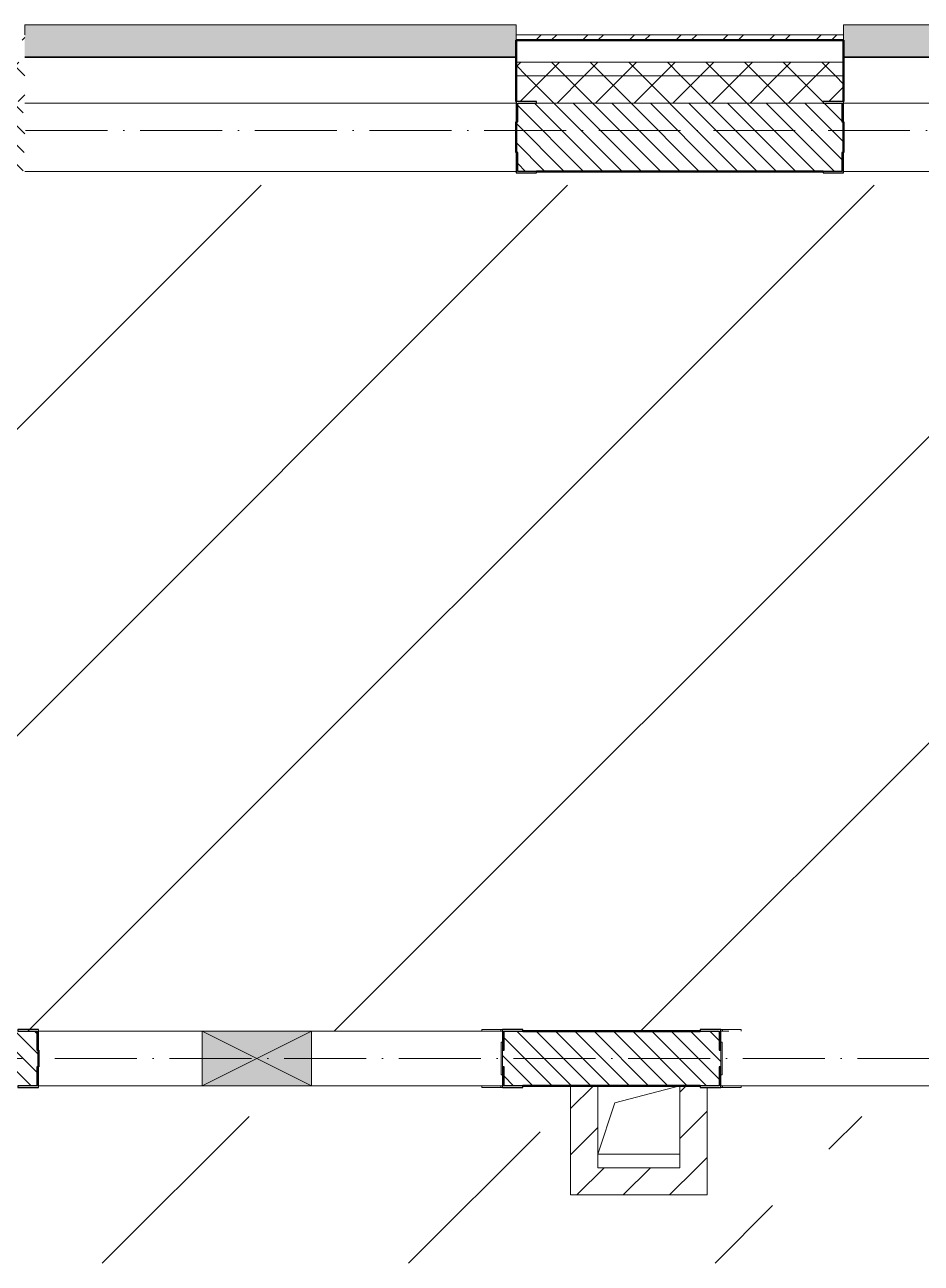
# Model space of a CAD drawing. Header units: millimetres. Extents: x 35697 to 388678, y -91946 to 171347.
# Drawn here: x 97460 to 100744, y 68945 to 73482 of the extents above; entities that cross this region are included whole.
import ezdxf

# ---------------------------------------------------------------- set-up
doc = ezdxf.new("R2010")
doc.units = ezdxf.units.MM
doc.linetypes.add('50_200_ШТРИХ_1Т_ш5_п1_п1_', pattern=[700, 500, -100, 0, -100])
for name, color, linetype, lineweight in [('2.1) ПГП окна 2.8 м', 5, 'Continuous', 30), ('3.1) ЖБ окна 1.2 м', 102, 'Continuous', 30), ('A-DETL-GENF-OTLN', 7, 'Continuous', 9), ('A-FLOR-____-OTLN', 7, 'Continuous', 9), ('A-GENM-____-MCUT', 7, 'Continuous', 25), ('A-GENM-____-OTLN', 7, 'Continuous', 9), ('A-GENM-____-OTLN-1', 7, 'Continuous', 25), ('A-GLAZ-____-OTLN', 7, 'Continuous', 9), ('A-WALL-____-MCUT-2', 7, 'Continuous', 50), ('A-WALL-____-MCUT-3', 7, 'Continuous', 9), ('A-WALL-____-OTLN', 7, 'Continuous', 9), ('A-WALL-____-PATT-1', 7, 'Continuous', 9), ('A-WALL-FNSH-MCUT-1', 7, 'Continuous', 9), ('I-WALL-____-OTLN', 7, 'Continuous', 9), ('S-GRID-____-OTLN-1', 7, '50_200_ШТРИХ_1Т_ш5_п1_п1_', 9)]:
    doc.layers.add(name, color=color, linetype=linetype, lineweight=lineweight)
doc.layers.add('A-GLAZ-____-OTLN-1', color=7, linetype='Continuous', lineweight=9, true_color=0xc0c0c0)
pattern_1 = [(45, (50979.8, 168109.95), (-561.266, 561.266), [])]
pattern_2 = [(45, (43259.71, 63713.66), (-70.71068, 70.71068), []), (135, (43259.71, 63713.66), (-70.71068, -70.71068), [])]
pattern_3 = [(135, (43259.71, 63713.66), (-35.35534, -35.35534), [])]
pattern_4 = [(45, (43259.71, 63713.66), (-84.85281, 84.85281), [])]

# ---------------------------------------------------------------- blocks, each defined once
blk = doc.blocks.new('Фахверк_СКБ_Уголок - 250_2700-27497298-АР1_План отверстий 2 этажа в осях 1-64_А-ГГ')
at = {"layer": 'A-GENM-____-MCUT'}
for p, q in [((200, 181), (125, 181)), ((125, 181), (125, 106)), ((131, 106), (131, 175)), ((131, 175), (200, 175)), ((200, 175), (200, 181)), ((125, 106), (131, 106)), ((131, -6), (125, -6)), ((125, -6), (125, -81)), ((131, -75), (131, -6)), ((125, -81), (200, -81)), ((200, -75), (131, -75)), ((200, -81), (200, -75))]:
    blk.add_line(p, q, dxfattribs=at)
blk = doc.blocks.new('АР_Перемычка - АР_Перемычка-28357691-АР1_План отверстий 2 этажа в осях 1-64_А-ГГ')
at = {"layer": 'A-GENM-____-OTLN'}
blk.add_line((-250, -100), (-243, -100), dxfattribs=at)
blk = doc.blocks.new('Фахверк_СКБ_Уголок - 200_3960-28268576-АР1_План отверстий 2 этажа в осях 1-64_А-ГГ')
at = {"layer": 'A-GENM-____-MCUT'}
for p, q in [((200, 156), (125, 156)), ((125, 156), (125, 81)), ((131, 81), (131, 150)), ((131, 150), (200, 150)), ((200, 150), (200, 156)), ((125, 81), (131, 81)), ((131, 19), (125, 19)), ((125, 19), (125, -56)), ((131, -50), (131, 19)), ((125, -56), (200, -56)), ((200, -50), (131, -50)), ((200, -56), (200, -50))]:
    blk.add_line(p, q, dxfattribs=at)
blk = doc.blocks.new('154_Стойка_СКБ_Уголок - СМ-2480_200-28346303-АР1_План отверстий 2 этажа в осях 1-64_А-ГГ')
at = {"layer": 'A-GENM-____-MCUT'}
for p, q in [((125, 156), (125, 81)), ((200, 156), (125, 156)), ((131, 81), (131, 150)), ((131, 150), (200, 150)), ((200, 150), (200, 156)), ((125, 81), (131, 81)), ((131, 19), (125, 19)), ((125, 19), (125, -56)), ((131, -50), (131, 19)), ((125, -56), (200, -56)), ((200, -50), (131, -50)), ((200, -56), (200, -50))]:
    blk.add_line(p, q, dxfattribs=at)
blk = doc.blocks.new('Стойка_Влож_Полоса боковая - Полоса-28213942-АР1_План отверстий 2 этажа в осях 1-64_А-ГГ')
at = {"layer": 'A-GENM-____-OTLN'}
for p, q in [((-5, 60), (0, 60)), ((-5, -60), (-5, 60)), ((0, 31), (0, -31)), ((0, -60), (-5, -60))]:
    blk.add_line(p, q, dxfattribs=at)
blk = doc.blocks.new('Стойка_Влож_Уголок_Опорный - Уголок-28213941-АР1_План отверстий 2 этажа в осях 1-64_А-ГГ')
at = {"layer": 'A-GENM-____-OTLN'}
for p, q in [((-212, -6), (-212, 0)), ((0, 0), (0, -6)), ((-212, -75), (-212, -6)), ((-212, -6), (-206, -6)), ((-6, -6), (0, -6)), ((0, -6), (0, -75)), ((-212, -75), (-206, -75)), ((-6, -75), (0, -75))]:
    blk.add_line(p, q, dxfattribs=at)
blk = doc.blocks.new('AR_Отверстие прямоугольное _в плите_ - AR_Отверстие прямоугольное _в плите_-V183-АР1_План отверстий 2 этажа в осях 1-64_А-ГГ')
at = {"layer": 'A-GENM-____-OTLN'}
for p, q in [((-87.5, 62.5), (150, 125)), ((-150, -125), (-87.5, 62.5)), ((-150, -125), (150, -125))]:
    blk.add_line(p, q, dxfattribs=at)
blk = doc.blocks.new('Отлив_СКБ - Отлив витража_120_НВФ-31885689-АР1_План отверстий 2 этажа в осях 1-64_А-ГГ')
at = {"layer": 'A-GLAZ-____-OTLN-1'}
for points in [[(1800, 2), (1800, 120), (0, 120), (0, 2), (1103.1, 2)], [(1103.1, 0), (1800, 0), (1800, 2), (0, 2), (0, 0)]]:
    blk.add_hatch(color=256, dxfattribs=at).paths.add_polyline_path(points, flags=0)
at = {"layer": 'A-GLAZ-____-OTLN'}
for p, q in [((0, 83), (0, 120)), ((1800, 120), (0, 120)), ((1800, 120), (1800, 83)), ((0, 2), (1800, 2)), ((1800, 0), (0, 0))]:
    blk.add_line(p, q, dxfattribs=at)
blk = doc.blocks.new('AR_Отверстие прямоугольное _в стене__БезПР - AR_Отверстие прямоугольное _в стене__БезПР-36428632-АР1_План отверстий 2 этажа в осях 1-64_А-ГГ')
at = {"layer": 'A-GLAZ-____-OTLN'}
blk.add_hatch(color=256, dxfattribs=at).paths.add_polyline_path([(-200, -100), (200, -100), (200, 100), (-200, 100)], flags=0)
at = {"layer": 'A-DETL-GENF-OTLN'}
for p, q in [((-200, -100), (-200, 100)), ((-200, 100), (200, 100)), ((200, 100), (-200, -100)), ((-200, 100), (200, -100)), ((200, 100), (-200, 100)), ((-200, 100), (-200, -100)), ((200, 100), (200, -100)), ((200, -100), (200, 100)), ((200, -100), (-200, -100)), ((-200, -100), (200, -100))]:
    blk.add_line(p, q, dxfattribs=at)
at = {"layer": 'A-GLAZ-____-OTLN'}
blk.add_line((200, 100), (-200, 100), dxfattribs=at)
blk = doc.blocks.new('2этаж')
at = {"layer": 'S-GRID-____-OTLN-1', "color": 251, "ltscale": 0.6, "true_color": 0x636466}
for p, q in [((88482.7, 468397), (-20037.2, 468397)), ((74727.1, 464997), (-20260.4, 464997))]:
    blk.add_line(p, q, dxfattribs=at)

msp = doc.modelspace()

# ---------------------------------------------------------------- hatches: boundary and pattern name
at = {"layer": '2.1) ПГП окна 2.8 м'}
h = msp.add_hatch(dxfattribs=at)
h.set_pattern_fill('ANSI31', color=5, scale=250)
h.set_pattern_definition(pattern_1)
h.paths.add_polyline_path([(82109.7, 72894.7), (132259.7, 72894.7), (132259.7, 69794.7), (82109.7, 69794.7)])
h = msp.add_hatch(dxfattribs=at)
h.set_pattern_fill('ANSI31', color=5, scale=250)
h.set_pattern_definition(pattern_1)
h.paths.add_polyline_path([(118047.7, 69482.7), (115771.7, 69482.7), (115771.7, 69182.7), (115221.7, 69182.7), (115221.7, 68944.7), (118047.7, 68944.7)])
h.paths.add_polyline_path([(108449.7, 69482.7), (106229.7, 69482.7), (106229.7, 69082.7), (100809.7, 69082.7), (100809.7, 69482.7), (100071.7, 69482.7), (100071.7, 69082.7), (99347.7, 69082.7), (99347.7, 69482.7), (97221.7, 69482.7), (97221.7, 69082.7), (95121.7, 69082.7), (95121.7, 68944.7), (100199.7, 68944.7), (100199.7, 69362.1), (100679.7, 69362.1), (100679.7, 68944.7), (108449.7, 68944.7)])
h.paths.add_polyline_path([(113209.7, 69482.7), (112209.7, 69482.7), (112209.7, 68944.7), (113209.7, 68944.7)])
h.paths.add_polyline_path([(90859.7, 69784.7), (89393.2, 69613.7, -1), (89393.2, 69563.7), (90307.4, 68944.7), (90859.7, 68944.7)])
at = {"layer": 'A-WALL-____-PATT-1'}
h = msp.add_hatch(dxfattribs=at)
h.set_pattern_fill('FP_3', color=256, style=0, pattern_type=2)
h.set_pattern_definition([(45, (43259.71, 63713.66), (-85.53659, 85.53659), []), (45, (43316.74, 63713.66), (-85.53659, 85.53659), [])])
h.paths.add_polyline_path([(115124.7, 73424.7), (115124.7, 73444.7), (111259.7, 73444.7), (111259.7, 73424.7), (113944.6, 73424.7)], flags=0)
h.paths.add_polyline_path([(109459.7, 73424.7), (109459.7, 73444.7), (108259.7, 73444.7), (108259.7, 73424.7), (108642.2, 73424.7)], flags=0)
h.paths.add_polyline_path([(106459.7, 73424.7), (106459.7, 73444.7), (105259.7, 73444.7), (105259.7, 73424.7), (105991, 73424.7)], flags=0)
h.paths.add_polyline_path([(102456.1, 73424.7), (103459.7, 73424.7), (103459.7, 73444.7), (102259.7, 73444.7), (102259.7, 73424.7)], flags=0)
h.paths.add_polyline_path([(99804.9, 73424.7), (100459.7, 73424.7), (100459.7, 73444.7), (99259.7, 73444.7), (99259.7, 73424.7)], flags=0)
h.paths.add_polyline_path([(97459.7, 73424.7), (97459.7, 73444.7), (96259.7, 73444.7), (96259.7, 73424.7), (96270, 73424.7)], flags=0)
h.paths.add_polyline_path([(94459.7, 73424.7), (94459.7, 73444.7), (93259.7, 73444.7), (93259.7, 73424.7), (93618.8, 73424.7)], flags=0)
h.paths.add_polyline_path([(88459.7, 73424.7), (88459.7, 73444.7), (87259.7, 73444.7), (87259.7, 73424.7), (87432.6, 73424.7)], flags=0)
h.paths.add_polyline_path([(90259.7, 73424.7), (91459.7, 73424.7), (91459.7, 73444.7), (90259.7, 73444.7)], flags=0)
h.paths.add_polyline_path([(84259.7, 73424.7), (85459.7, 73424.7), (85459.7, 73444.7), (84259.7, 73444.7)], flags=0)
h.paths.add_polyline_path([(81594.7, 73424.7), (82459.7, 73424.7), (82459.7, 73444.7), (81594.7, 73444.7)], flags=0)
h = msp.add_hatch(dxfattribs=at)
h.set_pattern_fill('FP_1', color=256, style=0, pattern_type=2)
h.set_pattern_definition(pattern_2)
h.paths.add_polyline_path([(117609.7, 73294.7), (117609.7, 73344.7), (111259.7, 73344.7), (111259.7, 73294.7), (117479.5, 73294.7)], flags=0)
h.paths.add_polyline_path([(108642.2, 73294.7), (109459.7, 73294.7), (109459.7, 73344.7), (108259.7, 73344.7), (108259.7, 73294.7)], flags=0)
h.paths.add_polyline_path([(106459.7, 73294.7), (106459.7, 73344.7), (105259.7, 73344.7), (105259.7, 73294.7), (105991, 73294.7)], flags=0)
h.paths.add_polyline_path([(103459.7, 73294.7), (103459.7, 73344.7), (102259.7, 73344.7), (102259.7, 73294.7), (103339.8, 73294.7)], flags=0)
h.paths.add_polyline_path([(100459.7, 73294.7), (100459.7, 73344.7), (99259.7, 73344.7), (99259.7, 73294.7), (99804.9, 73294.7)], flags=0)
h.paths.add_polyline_path([(96259.7, 73294.7), (97459.7, 73294.7), (97459.7, 73344.7), (96259.7, 73344.7)], flags=0)
h.paths.add_polyline_path([(93259.7, 73294.7), (94459.7, 73294.7), (94459.7, 73344.7), (93259.7, 73344.7)], flags=0)
h.paths.add_polyline_path([(90967.6, 73294.7), (91459.7, 73294.7), (91459.7, 73344.7), (90259.7, 73344.7), (90259.7, 73294.7)], flags=0)
h.paths.add_polyline_path([(88459.7, 73294.7), (88459.7, 73344.7), (87259.7, 73344.7), (87259.7, 73294.7), (87432.6, 73294.7)], flags=0)
h.paths.add_polyline_path([(85459.7, 73294.7), (85459.7, 73344.7), (84259.7, 73344.7), (84259.7, 73294.7), (84781.4, 73294.7)], flags=0)
h.paths.add_polyline_path([(81059.7, 73294.7), (82459.7, 73294.7), (82459.7, 73344.7), (81059.7, 73344.7)], flags=0)
h.paths.add_polyline_path([(79259.7, 73294.7), (79259.7, 73344.7), (78059.7, 73344.7), (78059.7, 73294.7), (78595.3, 73294.7)], flags=0)
h.paths.add_polyline_path([(70259.7, 73294.7), (70259.7, 73344.7), (67089.7, 73344.7), (67089.7, 73294.7), (67990.5, 73294.7)], flags=0)
h = msp.add_hatch(dxfattribs=at)
h.set_pattern_fill('FP_1', color=256, style=0, pattern_type=2)
h.set_pattern_definition(pattern_2)
h.paths.add_polyline_path([(117609.7, 73194.7), (117609.7, 73294.7), (111259.7, 73294.7), (111259.7, 73200.7), (111334.7, 73200.7), (111334.7, 73194.7), (117479.5, 73194.7)], flags=0)
h.paths.add_polyline_path([(108642.2, 73194.7), (109384.7, 73194.7), (109384.7, 73200.7), (109459.7, 73200.7), (109459.7, 73294.7), (108259.7, 73294.7), (108259.7, 73200.7), (108334.7, 73200.7), (108334.7, 73194.7)], flags=0)
h.paths.add_polyline_path([(106384.7, 73194.7), (106384.7, 73200.7), (106459.7, 73200.7), (106459.7, 73294.7), (105259.7, 73294.7), (105259.7, 73200.7), (105334.7, 73200.7), (105334.7, 73194.7), (106109.7, 73194.7)], flags=0)
h.paths.add_polyline_path([(102609.7, 73194.7), (103384.7, 73194.7), (103384.7, 73200.7), (103459.7, 73200.7), (103459.7, 73294.7), (102259.7, 73294.7), (102259.7, 73200.7), (102334.7, 73200.7), (102334.7, 73194.7), (102456.1, 73194.7)], flags=0)
h.paths.add_polyline_path([(99804.9, 73194.7), (100384.7, 73194.7), (100384.7, 73200.7), (100459.7, 73200.7), (100459.7, 73294.7), (99259.7, 73294.7), (99259.7, 73200.7), (99334.7, 73200.7), (99334.7, 73194.7)], flags=0)
h.paths.add_polyline_path([(97109.7, 73194.7), (97384.7, 73194.7), (97384.7, 73200.7), (97459.7, 73200.7), (97459.7, 73294.7), (96259.7, 73294.7), (96259.7, 73200.7), (96334.7, 73200.7), (96334.7, 73194.7), (96609.7, 73194.7)], flags=0)
h.paths.add_polyline_path([(94109.7, 73194.7), (94384.7, 73194.7), (94384.7, 73200.7), (94459.7, 73200.7), (94459.7, 73294.7), (93259.7, 73294.7), (93259.7, 73200.7), (93334.7, 73200.7), (93334.7, 73194.7), (93618.8, 73194.7)], flags=0)
h.paths.add_polyline_path([(91384.7, 73194.7), (91384.7, 73200.7), (91459.7, 73200.7), (91459.7, 73294.7), (90259.7, 73294.7), (90259.7, 73200.7), (90334.7, 73200.7), (90334.7, 73194.7), (90967.6, 73194.7)], flags=0)
h.paths.add_polyline_path([(88384.7, 73194.7), (88384.7, 73200.7), (88459.7, 73200.7), (88459.7, 73294.7), (87259.7, 73294.7), (87259.7, 73200.7), (87334.7, 73200.7), (87334.7, 73194.7), (88109.7, 73194.7)], flags=0)
h.paths.add_polyline_path([(84334.7, 73194.7), (85384.7, 73194.7), (85384.7, 73200.7), (85459.7, 73200.7), (85459.7, 73294.7), (84259.7, 73294.7), (84259.7, 73200.7), (84334.7, 73200.7)], flags=0)
h.paths.add_polyline_path([(82109.7, 73194.7), (82384.7, 73194.7), (82384.7, 73200.7), (82459.7, 73200.7), (82459.7, 73294.7), (81059.7, 73294.7), (81059.7, 73194.7), (81559.7, 73194.7)], flags=0)
h.paths.add_polyline_path([(78595.3, 73194.7), (79184.7, 73194.7), (79184.7, 73200.7), (79259.7, 73200.7), (79259.7, 73294.7), (78059.7, 73294.7), (78059.7, 73194.7), (78559.7, 73194.7)], flags=0)
h.paths.add_polyline_path([(70184.7, 73194.7), (70184.7, 73200.7), (70259.7, 73200.7), (70259.7, 73294.7), (67089.7, 73294.7), (67089.7, 73194.7), (69559.7, 73194.7)], flags=0)
h = msp.add_hatch(dxfattribs=at)
h.set_pattern_fill('FP_6', color=256, style=0, pattern_type=2)
h.set_pattern_definition(pattern_3)
h.paths.add_polyline_path([(102265.7, 72944.7), (102609.7, 72944.7), (102609.7, 73194.7), (102265.7, 73194.7), (102265.7, 73125.7), (102259.7, 73125.7), (102259.7, 73013.7), (102265.7, 73013.7), (102265.7, 72949)], flags=0)
h.paths.add_polyline_path([(99804.9, 72944.7), (100453.7, 72944.7), (100453.7, 73013.7), (100459.7, 73013.7), (100459.7, 73125.7), (100453.7, 73125.7), (100453.7, 73194.7), (99265.7, 73194.7), (99265.7, 73125.7), (99259.7, 73125.7), (99259.7, 73013.7), (99265.7, 73013.7), (99265.7, 72944.7), (99334.7, 72944.7)], flags=0)
h.paths.add_polyline_path([(97453.7, 72944.7), (97453.7, 73013.7), (97459.7, 73013.7), (97459.7, 73125.7), (97453.7, 73125.7), (97453.7, 73194.7), (97109.7, 73194.7), (97109.7, 72944.7), (97384.7, 72944.7)], flags=0)
h = msp.add_hatch(dxfattribs=at)
h.set_pattern_fill('FP_6', color=256, style=0, pattern_type=2)
h.set_pattern_definition(pattern_3)
h.paths.add_polyline_path([(102609.7, 69594.7), (102609.7, 69794.7), (102209.7, 69794.7), (102209.7, 69594.7)], flags=0)
h.paths.add_polyline_path([(99215.7, 69594.7), (100003.7, 69594.7), (100003.7, 69663.7), (100009.7, 69663.7), (100009.7, 69725.7), (100003.7, 69725.7), (100003.7, 69794.7), (99215.7, 69794.7), (99215.7, 69725.7), (99209.7, 69725.7), (99209.7, 69663.7), (99215.7, 69663.7), (99215.7, 69634.7)], flags=0)
h.paths.add_polyline_path([(100915.7, 69594.7), (101809.7, 69594.7), (101809.7, 69794.7), (100915.7, 69794.7), (100915.7, 69725.7), (100909.7, 69725.7), (100909.7, 69663.7), (100915.7, 69663.7), (100915.7, 69595.4)], flags=0)
h.paths.add_polyline_path([(97434.7, 69594.7), (97503.7, 69594.7), (97503.7, 69663.7), (97509.7, 69663.7), (97509.7, 69725.7), (97503.7, 69725.7), (97503.7, 69794.7), (97109.7, 69794.7), (97109.7, 69594.7)], flags=0)
h = msp.add_hatch(dxfattribs=at)
h.set_pattern_fill('FP_4', color=256, style=0, pattern_type=2)
h.set_pattern_definition(pattern_4)
h.paths.add_polyline_path([(99559.7, 69294.7), (99559.7, 69594.7), (99459.7, 69594.7), (99459.7, 69294.7)], flags=0)
h = msp.add_hatch(dxfattribs=at)
h.set_pattern_fill('FP_4', color=256, style=0, pattern_type=2)
h.set_pattern_definition(pattern_4)
h.paths.add_polyline_path([(99859.7, 69294.7), (99959.7, 69294.7), (99959.7, 69588.7), (99934.7, 69588.7), (99934.7, 69594.7), (99859.7, 69594.7), (99859.7, 69588.7)], flags=0)
h = msp.add_hatch(dxfattribs=at)
h.set_pattern_fill('FP_4', color=256, style=0, pattern_type=2)
h.set_pattern_definition(pattern_4)
h.paths.add_polyline_path([(99459.7, 69194.7), (99959.7, 69194.7), (99959.7, 69294.7), (99459.7, 69294.7)], flags=0)

# ---------------------------------------------------------------- linework, layer by layer
at = {"layer": 'A-FLOR-____-OTLN'}
msp.add_line((99859.7, 69344.7), (99559.7, 69344.7), dxfattribs=at)
at = {"layer": 'A-WALL-____-MCUT-2'}
for p, q in [((100459.7, 73424.7), (99259.7, 73424.7)), ((99259.7, 73424.7), (99259.7, 73200.7)), ((100459.7, 73200.7), (100459.7, 73424.7)), ((99259.7, 73125.7), (99259.7, 73013.7)), ((100459.7, 73013.7), (100459.7, 73125.7)), ((99334.7, 72944.7), (100384.7, 72944.7)), ((99934.7, 69794.7), (99284.7, 69794.7)), ((97509.7, 69663.7), (97509.7, 69725.7)), ((99284.7, 69594.7), (99934.7, 69594.7))]:
    msp.add_line(p, q, dxfattribs=at)
at = {"layer": 'A-WALL-____-MCUT-3'}
for p, q in [((100459.7, 73344.7), (99259.7, 73344.7)), ((100459.7, 73294.7), (99259.7, 73294.7)), ((99334.7, 73194.7), (100384.7, 73194.7))]:
    msp.add_line(p, q, dxfattribs=at)
at = {"layer": 'A-WALL-____-OTLN'}
for p, q in [((99259.7, 73194.7), (97459.7, 73194.7)), ((102259.7, 73194.7), (100459.7, 73194.7)), ((99259.7, 72944.7), (97459.7, 72944.7)), ((102259.7, 72944.7), (100459.7, 72944.7))]:
    msp.add_line(p, q, dxfattribs=at)
at = {"layer": 'A-WALL-FNSH-MCUT-1'}
for p, q in [((100459.7, 73444.7), (99259.7, 73444.7)), ((99259.7, 73444.7), (99259.7, 73424.7)), ((100459.7, 73424.7), (100459.7, 73444.7)), ((99459.7, 69594.7), (99459.7, 69194.7)), ((99559.7, 69294.7), (99559.7, 69594.7)), ((99859.7, 69594.7), (99859.7, 69294.7)), ((99959.7, 69194.7), (99959.7, 69588.7)), ((99859.7, 69294.7), (99559.7, 69294.7)), ((99459.7, 69194.7), (99959.7, 69194.7))]:
    msp.add_line(p, q, dxfattribs=at)
at = {"layer": 'I-WALL-____-OTLN'}
for p, q in [((97509.7, 69794.7), (98109.7, 69794.7)), ((98509.7, 69794.7), (99209.7, 69794.7)), ((100009.7, 69794.7), (100039.7, 69794.7)), ((98109.7, 69594.7), (97509.7, 69594.7)), ((99209.7, 69594.7), (98509.7, 69594.7)), ((100909.7, 69594.7), (100009.7, 69594.7))]:
    msp.add_line(p, q, dxfattribs=at)

# ---------------------------------------------------------------- block references
at = {"layer": '3.1) ЖБ окна 1.2 м'}
msp.add_blockref('2этаж', (58851.4, -395302.3), dxfattribs=at)
at = {"layer": 'A-GENM-____-OTLN'}
for name, p, rotation in [('Стойка_Влож_Уголок_Опорный - Уголок-28213941-АР1_План отверстий 2 этажа в осях 1-64_А-ГГ', (99209.7, 69588.7), 269.9999999999995), ('Стойка_Влож_Уголок_Опорный - Уголок-28213941-АР1_План отверстий 2 этажа в осях 1-64_А-ГГ', (100009.7, 69800.7), 89.99999999999955), ('Стойка_Влож_Полоса боковая - Полоса-28213942-АР1_План отверстий 2 этажа в осях 1-64_А-ГГ', (100009.7, 69694.7), 180)]:
    msp.add_blockref(name, p, dxfattribs=dict(at, rotation=rotation))
for name, p in [('Стойка_Влож_Полоса боковая - Полоса-28213942-АР1_План отверстий 2 этажа в осях 1-64_А-ГГ', (99209.7, 69694.7)), ('AR_Отверстие прямоугольное _в плите_ - AR_Отверстие прямоугольное _в плите_-V183-АР1_План отверстий 2 этажа в осях 1-64_А-ГГ', (99709.7, 69469.7)), ('АР_Перемычка - АР_Перемычка-28357691-АР1_План отверстий 2 этажа в осях 1-64_А-ГГ', (100009.7, 69694.7))]:
    msp.add_blockref(name, p, dxfattribs=at)
at = {"layer": 'A-GENM-____-OTLN-1'}
for name, p in [('Фахверк_СКБ_Уголок - 250_2700-27497298-АР1_План отверстий 2 этажа в осях 1-64_А-ГГ', (99134.7, 73019.7)), ('154_Стойка_СКБ_Уголок - СМ-2480_200-28346303-АР1_План отверстий 2 этажа в осях 1-64_А-ГГ', (99084.7, 69644.7))]:
    msp.add_blockref(name, p, dxfattribs=at)
at = {"layer": 'A-GENM-____-OTLN-1', "rotation": 180}
for name, p in [('Фахверк_СКБ_Уголок - 250_2700-27497298-АР1_План отверстий 2 этажа в осях 1-64_А-ГГ', (100584.7, 73119.7)), ('Фахверк_СКБ_Уголок - 200_3960-28268576-АР1_План отверстий 2 этажа в осях 1-64_А-ГГ', (97634.7, 69744.7)), ('154_Стойка_СКБ_Уголок - СМ-2480_200-28346303-АР1_План отверстий 2 этажа в осях 1-64_А-ГГ', (100134.7, 69744.7))]:
    msp.add_blockref(name, p, dxfattribs=at)
at = {"layer": 'A-GLAZ-____-OTLN'}
for p in [(97459.7, 73361.7), (100459.7, 73361.7)]:
    msp.add_blockref('Отлив_СКБ - Отлив витража_120_НВФ-31885689-АР1_План отверстий 2 этажа в осях 1-64_А-ГГ', p, dxfattribs=at)
at = {"layer": 'A-GLAZ-____-OTLN', "rotation": 180}
msp.add_blockref('AR_Отверстие прямоугольное _в стене__БезПР - AR_Отверстие прямоугольное _в стене__БезПР-36428632-АР1_План отверстий 2 этажа в осях 1-64_А-ГГ', (98309.7, 69694.7), dxfattribs=at)

doc.saveas('drawing.dxf')
